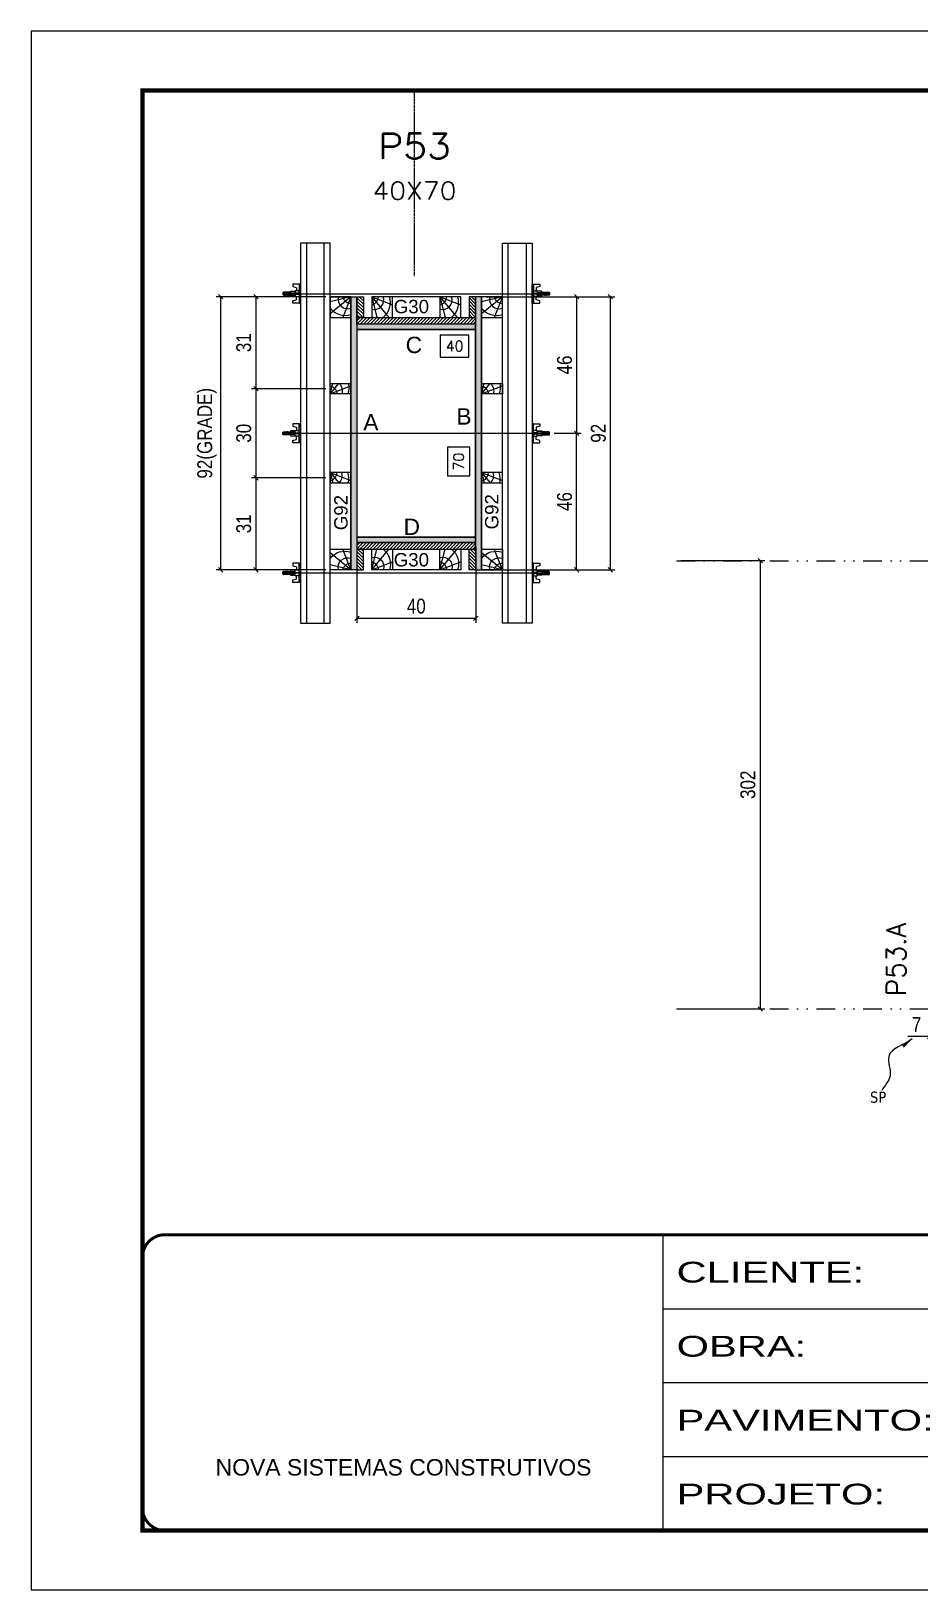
# Model space of a CAD drawing. Extents: x 2102 to 8383, y -13264 to 2718.
# Drawn here: x 6898 to 7496, y -6372 to -5322 of the extents above; entities that cross this region are included whole.
import ezdxf
from ezdxf.enums import TextEntityAlignment as Align

# ---------------------------------------------------------------- set-up
doc = ezdxf.new("R2010")
doc.units = 0
for name, pattern in [('CONTINUO', [0]), ('DASHED', [0.75, 0.5, -0.25]), ('DIVIDE2', [0.625, 0.25, -0.125, 0, -0.125, 0, -0.125]), ('HIDDEN', [0.375, 0.25, -0.125])]:
    doc.linetypes.add(name, pattern=pattern)
for name, color, linetype in [('CHAPA', 1, 'Continuous'), ('COTA', 241, 'Continuous'), ('MEIO_PONT', 93, 'Continuous'), ('Nível', 160, 'Continuous'), ('Painéis', 200, 'Continuous'), ('SARRAFO', 251, 'Continuous'), ('texto', 7, 'Continuous'), ('Texto de Titulo', 7, 'Continuous'), ('Texto Qtd Sarr', 242, 'Continuous'), ('TEXTO_GERAL', 7, 'Continuous')]:
    doc.layers.add(name, color=color, linetype=linetype)
for name, color, linetype, lineweight in [('Folhas', 255, 'Continuous', 9), ('Hachura', 251, 'Continuous', 9), ('Madeira', 126, 'Continuous', 18), ('Perfil Metálico', 224, 'Continuous', 18), ('SARRAFO DE PRESSAO', 251, 'DASHED', 9), ('Texto Seção', 7, 'Continuous', 15)]:
    doc.layers.add(name, color=color, linetype=linetype, lineweight=lineweight)
doc.styles.add('ARIAL', font='arial.ttf')
doc.styles.add('COTA TECNICA', font='techl___.ttf', dxfattribs={"height": 10})
doc.styles.add('COTA TECNICA 2X', font='techl___.ttf', dxfattribs={"height": 10})
doc.styles.add('COTA TECNICA-50', font='techl___.ttf', dxfattribs={"height": 10})
doc.styles.add('REGUA-120', font='ROMANS.shx', dxfattribs={"height": 15})
doc.styles.add('ROMANS', font='romans.shx')
doc.styles.add('SANSSERIF', font='sas_____.pfb')
doc.styles.get("Standard").update_dxf_attribs({"font": 'arial.ttf'})
doc.styles.add('Tecnologia', font='')
doc.styles.get('Tecnologia').set_extended_font_data('Forgotten Futurist')
doc.dimstyles.new('COTA PAINEL-50', dxfattribs={"dimtxt": 10, "dimasz": 3, "dimexe": 3, "dimexo": 3, "dimgap": 3, "dimtad": 1, "dimdec": 1, "dimzin": 12, "dimdsep": 46, "dimtxsty": 'COTA TECNICA-50', "dimblk1": 'OBLIQUE', "dimblk2": 'OBLIQUE', "dimsah": 1, "dimcen": 0.9, "dimclrd": 4, "dimclre": 4, "dimclrt": 240, "dimadec": 1, "dimazin": 3, "dimtfac": 1, "dimtdec": 1, "dimtmove": 0, "dimatfit": 3, "dimfxl": 1, "dimtolj": 1, "dimtzin": 12, "dimarcsym": 0})
doc.dimstyles.new('PAINEL', dxfattribs={"dimtxt": 10, "dimasz": 3, "dimexe": 3, "dimexo": 3, "dimgap": 3, "dimtad": 1, "dimdec": 1, "dimzin": 12, "dimdsep": 46, "dimtxsty": 'COTA TECNICA', "dimblk1": 'OBLIQUE', "dimblk2": 'OBLIQUE', "dimsah": 1, "dimcen": 0.9, "dimclrd": 4, "dimclre": 4, "dimclrt": 240, "dimadec": 1, "dimazin": 3, "dimtfac": 1, "dimtdec": 1, "dimtmove": 0, "dimatfit": 3, "dimfxl": 1, "dimtolj": 1, "dimtzin": 12, "dimarcsym": 0})
doc.dimstyles.new('SECAO PILAR', dxfattribs={"dimtxt": 10, "dimasz": 3, "dimexe": 3, "dimexo": 3, "dimgap": 3, "dimtad": 1, "dimdec": 1, "dimlfac": 0.5, "dimzin": 12, "dimdsep": 46, "dimtxsty": 'COTA TECNICA 2X', "dimblk1": 'OBLIQUE', "dimblk2": 'OBLIQUE', "dimsah": 1, "dimcen": 0.9, "dimclrd": 256, "dimclre": 256, "dimclrt": 256, "dimadec": 1, "dimazin": 3, "dimtfac": 1, "dimtdec": 1, "dimtmove": 0, "dimatfit": 3, "dimfxl": 1, "dimtolj": 1, "dimtzin": 12, "dimarcsym": 0})
doc.dimstyles.new('SECÇÃO 2', dxfattribs={"dimtxt": 7, "dimasz": 6, "dimexe": 0.18, "dimexo": 2, "dimgap": -4, "dimtad": 3, "dimdec": 1, "dimlfac": 0.5, "dimzin": 12, "dimdsep": 46, "dimtxsty": 'ROMANS', "dimblk": 'ARCHTICK', "dimcen": 0.09, "dimse1": 1, "dimse2": 1, "dimsd1": 1, "dimsd2": 1, "dimclrd": 180, "dimclre": 5, "dimclrt": 1, "dimadec": 0, "dimazin": 3, "dimtfac": 1, "dimtdec": 1, "dimtofl": 0, "dimtmove": 0, "dimatfit": 3, "dimldrblk": 'ARCHTICK', "dimfxl": 1, "dimtolj": 1, "dimtzin": 0, "dimarcsym": 0})
doc.dimstyles.get("Standard").update_dxf_attribs({"dimtxt": 0.18, "dimasz": 0.18, "dimexe": 0.18, "dimexo": 0.0625, "dimgap": 0.09, "dimtad": 0, "dimtih": 1, "dimtoh": 1, "dimdec": 4, "dimzin": 0, "dimdsep": 46, "dimtxsty": 'Standard', "dimcen": 0.09, "dimadec": 0, "dimazin": 0, "dimtfac": 1, "dimtdec": 4, "dimtofl": 0, "dimtmove": 0, "dimatfit": 3, "dimfxl": 1, "dimtolj": 1, "dimtzin": 0, "dimarcsym": 0})

# ---------------------------------------------------------------- blocks, each defined once
blk = doc.blocks.new('9999999999')
at = {"color": 30, "linetype": 'CONTINUO'}
for p, q in [((98564.6, 34230.2), (98564.6, 34429.4)), ((98564.6, 34379.6), (99584, 34379.6)), ((98564.6, 34329.8), (99488, 34329.8)), ((98564.6, 34280), (99488, 34280))]:
    blk.add_line(p, q, dxfattribs=at)
at = {"color": 30, "linetype": 'CONTINUO', "const_width": 2}
blk.add_lwpolyline([(99584, 34230.2), (99584, 34414.4, 0.414214), (99569, 34429.4), (98229, 34429.4, 0.414214), (98214, 34414.4), (98214, 34245.2, 0.414214), (98229, 34230.2), (99584, 34230.2)], format="xyb", dxfattribs=at)
at = {"layer": 'Folhas'}
blk.add_lwpolyline([(98139, 34190.2), (99624, 34190.2), (99624, 35240.2), (98139, 35240.2)], close=True, dxfattribs=at)
at = {"layer": 'Folhas', "color": 30, "const_width": 3}
blk.add_lwpolyline([(98214, 34230.2), (99584, 34230.2), (99584, 35200.2), (98214, 35200.2)], close=True, dxfattribs=at)
at = {"color": 7, "linetype": 'Continuous', "ltscale": 5, "style": 'ARIAL'}
blk.add_text('NOVA SISTEMAS CONSTRUTIVOS', height=11.059, dxfattribs=at).set_placement((98263.2, 34267.2))
at = {"layer": 'Folhas', "color": 7, "style": 'Tecnologia', "width": 1.5}
for s, p in [('CLIENTE:', (98573.7, 34397.2)), ('OBRA:', (98573.7, 34347.3)), ('PAVIMENTO:', (98573.7, 34297.5)), ('PROJETO:', (98573.7, 34247.7))]:
    blk.add_text(s, height=14, dxfattribs=at).set_placement(p)
blk = doc.blocks.new('titulo1')
at = {"layer": 'Defpoints', "color": 252, "linetype": 'HIDDEN', "ltscale": 2}
blk.add_line((0, 0), (0, 125), dxfattribs=at)
at = {"layer": 'Defpoints', "style": 'ROMANS', "oblique": 15}
blk.add_attdef('FOLHA', text='', height=10, dxfattribs=at).set_placement((0, 15.6), align=Align.MIDDLE_CENTER)
at = {"layer": 'Texto Qtd Sarr', "color": 3, "style": 'ROMANS', "oblique": 15}
for tag, height, p in [('TITULO', 17, (0, 71.4)), ('SEÇÃO', 12, (0, 41.5))]:
    blk.add_attdef(tag, text='', height=height, dxfattribs=at).set_placement(p, align=Align.MIDDLE_CENTER)
blk = doc.blocks.new('*D446')
at = {"layer": 'COTA', "color": 180, "lineweight": -2, "transparency": 16777216}
for p, q in [((7193.2, -5602.7), (7178.2, -5602.7)), ((7178.2, -5602.7), (7178.2, -5622)), ((7193.2, -5622), (7193.2, -5602.7)), ((7178.2, -5622), (7193.2, -5622))]:
    blk.add_line(p, q, dxfattribs=at)
at = {"layer": 'Defpoints', "color": 0, "transparency": 16777216}
for p in [(7117.2, -5523.3), (7117.2, -5663.3), (7197.2, -5663.3)]:
    blk.add_point(p, dxfattribs=at)
at = {"layer": 'COTA', "color": 1, "transparency": 16777216, "insert": (7185.7, -5612.4), "char_height": 7, "attachment_point": 5, "rotation": 90, "style": 'ROMANS'}
blk.add_mtext('\\A1;70', dxfattribs=at)
blk = doc.blocks.new('_ArchTick')
at = {"color": 0, "linetype": 'ByBlock', "const_width": 0.15}
blk.add_lwpolyline([(-0.5, -0.5), (0.5, 0.5)], dxfattribs=at)
blk = doc.blocks.new('_Oblique')
at = {"color": 0, "linetype": 'ByBlock', "lineweight": -2}
blk.add_line((-0.5, -0.5), (0.5, 0.5), dxfattribs=at)
blk = doc.blocks.new('*D447')
at = {"layer": 'COTA', "lineweight": -2, "transparency": 16777216}
for p, q in [((7204.2, -5501.3), (7290.9, -5501.3)), ((7287.9, -5501.3), (7287.9, -5685.3)), ((7204.2, -5685.3), (7290.9, -5685.3))]:
    blk.add_line(p, q, dxfattribs=at)
at = {"layer": 'Defpoints', "color": 0, "transparency": 16777216}
for p in [(7201.2, -5501.3), (7201.2, -5685.3), (7287.9, -5685.3)]:
    blk.add_point(p, dxfattribs=at)
at = {"layer": 'COTA', "lineweight": -2, "transparency": 16777216, "xscale": 3, "yscale": 3, "zscale": 3}
for p, rotation in [((7287.9, -5501.3), 90), ((7287.9, -5685.3), 270)]:
    blk.add_blockref('_Oblique', p, dxfattribs=dict(at, rotation=rotation))
at = {"layer": 'COTA', "transparency": 16777216, "insert": (7279.9, -5593.3), "char_height": 10, "attachment_point": 5, "rotation": 90, "style": 'COTA TECNICA 2X'}
blk.add_mtext('\\A1;92', dxfattribs=at)
blk = doc.blocks.new('*D448')
at = {"layer": 'COTA', "lineweight": -2, "transparency": 16777216}
for p, q in [((7238.2, -5501.3), (7268.2, -5501.3)), ((7265.2, -5501.3), (7265.2, -5593.3)), ((7250, -5593.3), (7268.2, -5593.3))]:
    blk.add_line(p, q, dxfattribs=at)
at = {"layer": 'Defpoints', "color": 0, "transparency": 16777216}
for p in [(7235.2, -5501.3), (7247, -5593.3), (7265.2, -5593.3)]:
    blk.add_point(p, dxfattribs=at)
at = {"layer": 'COTA', "lineweight": -2, "transparency": 16777216, "xscale": 3, "yscale": 3, "zscale": 3}
for p, rotation in [((7265.2, -5501.3), 90), ((7265.2, -5593.3), 270)]:
    blk.add_blockref('_Oblique', p, dxfattribs=dict(at, rotation=rotation))
at = {"layer": 'COTA', "transparency": 16777216, "insert": (7257.1, -5547.3), "char_height": 10, "attachment_point": 5, "rotation": 90, "style": 'COTA TECNICA 2X'}
blk.add_mtext('\\A1;46', dxfattribs=at)
blk = doc.blocks.new('*D449')
at = {"layer": 'COTA', "lineweight": -2, "transparency": 16777216}
for p, q in [((7250, -5593.3), (7268.2, -5593.3)), ((7265.2, -5685.3), (7265.2, -5593.3)), ((7238.2, -5685.3), (7268.2, -5685.3))]:
    blk.add_line(p, q, dxfattribs=at)
at = {"layer": 'Defpoints', "color": 0, "transparency": 16777216}
for p in [(7247, -5593.3), (7265.2, -5593.3), (7235.2, -5685.3)]:
    blk.add_point(p, dxfattribs=at)
at = {"layer": 'COTA', "lineweight": -2, "transparency": 16777216, "xscale": 3, "yscale": 3, "zscale": 3}
for p, rotation in [((7265.2, -5593.3), 90), ((7265.2, -5685.3), 270)]:
    blk.add_blockref('_Oblique', p, dxfattribs=dict(at, rotation=rotation))
at = {"layer": 'COTA', "transparency": 16777216, "insert": (7257.1, -5639.3), "char_height": 10, "attachment_point": 5, "rotation": 90, "style": 'COTA TECNICA 2X'}
blk.add_mtext('\\A1;46', dxfattribs=at)
blk = doc.blocks.new('*D450')
at = {"layer": 'COTA', "color": 180, "lineweight": -2, "transparency": 16777216}
for p, q in [((7192.7, -5527.1), (7173.3, -5527.1)), ((7173.3, -5527.1), (7173.3, -5542.1)), ((7192.7, -5542.1), (7192.7, -5527.1)), ((7173.3, -5542.1), (7192.7, -5542.1))]:
    blk.add_line(p, q, dxfattribs=at)
at = {"layer": 'Defpoints', "color": 0, "transparency": 16777216}
for p in [(7117.2, -5523.3), (7197.2, -5523.3), (7197.2, -5546.1)]:
    blk.add_point(p, dxfattribs=at)
at = {"layer": 'COTA', "color": 1, "transparency": 16777216, "insert": (7183, -5534.6), "char_height": 7, "attachment_point": 5, "style": 'ROMANS'}
blk.add_mtext('\\A1;40', dxfattribs=at)
blk = doc.blocks.new('PONTALETE')
at = {"layer": 'Madeira'}
for q in [(2.71, 7), (7, 5.76), (7, 1.74)]:
    blk.add_line((0, 0), q, dxfattribs=at)
blk.add_lwpolyline([(0, 0), (7, 0), (7, 7), (0, 7)], close=True, dxfattribs=at)
for centre, radius, start, end in [((2.04, 0.06), 6.23, 37.2818, 109.0913), ((1.09, 0.9), 3.19, 343.603, 109.9847), ((-0.21, -0.78), 3.09, 14.6322, 86.0383)]:
    blk.add_arc(centre, radius, start, end, dxfattribs=at)
blk = doc.blocks.new('*D451')
at = {"layer": 'COTA', "lineweight": -2, "transparency": 16777216}
for p, q in [((7096.2, -5501.3), (7022.4, -5501.3)), ((7025.4, -5501.3), (7025.4, -5685.3)), ((7096.2, -5685.3), (7022.4, -5685.3))]:
    blk.add_line(p, q, dxfattribs=at)
at = {"layer": 'Defpoints', "color": 0, "transparency": 16777216}
for p in [(7099.2, -5501.3), (7025.4, -5685.3), (7099.2, -5685.3)]:
    blk.add_point(p, dxfattribs=at)
at = {"layer": 'COTA', "lineweight": -2, "transparency": 16777216, "xscale": 3, "yscale": 3, "zscale": 3}
for p, rotation in [((7025.4, -5501.3), 90), ((7025.4, -5685.3), 270)]:
    blk.add_blockref('_Oblique', p, dxfattribs=dict(at, rotation=rotation))
at = {"layer": 'COTA', "transparency": 16777216, "insert": (7016.2, -5593.3), "char_height": 10, "attachment_point": 5, "rotation": 90, "style": 'COTA TECNICA 2X'}
blk.add_mtext('\\A1;92(GRADE)', dxfattribs=at)
blk = doc.blocks.new('MEIO PONTALETE')
at = {"layer": 'Madeira'}
for q in [(2.71, 7), (3.5, 2.88), (3.5, 0.87)]:
    blk.add_line((0, 0), q, dxfattribs=at)
blk.add_lwpolyline([(0, 0), (3.5, 0), (3.5, 7), (0, 7)], close=True, dxfattribs=at)
for centre, radius, start, end in [((2.04, 0.06), 6.23, 76.4499, 109.0913), ((1.09, 0.9), 3.19, 40.9063, 109.9847), ((-0.21, -0.78), 3.09, 14.6322, 86.0383)]:
    blk.add_arc(centre, radius, start, end, dxfattribs=at)
blk = doc.blocks.new('*D452')
at = {"layer": 'COTA', "lineweight": -2, "transparency": 16777216}
for p, q in [((7096.2, -5623.3), (7046.2, -5623.3)), ((7049.2, -5623.3), (7049.2, -5685.3)), ((7096.2, -5685.3), (7046.2, -5685.3))]:
    blk.add_line(p, q, dxfattribs=at)
at = {"layer": 'Defpoints', "color": 0, "transparency": 16777216}
for p in [(7099.2, -5623.3), (7049.2, -5685.3), (7099.2, -5685.3)]:
    blk.add_point(p, dxfattribs=at)
at = {"layer": 'COTA', "lineweight": -2, "transparency": 16777216, "xscale": 3, "yscale": 3, "zscale": 3}
for p, rotation in [((7049.2, -5623.3), 90), ((7049.2, -5685.3), 270)]:
    blk.add_blockref('_Oblique', p, dxfattribs=dict(at, rotation=rotation))
at = {"layer": 'COTA', "transparency": 16777216, "insert": (7041, -5654.3), "char_height": 10, "attachment_point": 5, "rotation": 90, "style": 'COTA TECNICA 2X'}
blk.add_mtext('\\A1;31', dxfattribs=at)
blk = doc.blocks.new('C')
at = {"layer": 'Hachura', "color": 0}
for p, q in [((0, 3.22), (0, -3.22)), ((0.45, 3.22), (0, 3.22)), ((0.46, 3.16), (0, 3.16)), ((0.46, 3.05), (0, 3.05)), ((0.46, 2.88), (0, 2.88)), ((0, 2.75), (0, -1.16)), ((0.46, 2.65), (0, 2.65)), ((0.46, 2.23), (0, 2.23)), ((0.46, 1.51), (0, 1.51)), ((0.39, 0.49), (0.17, 0.49)), ((0.45, -3.23), (0.45, 3.22)), ((0.45, 3.22), (2.58, 3.22)), ((1.74, 0.97), (0.45, 0.97)), ((1.45, 0.1), (0.45, 0.1)), ((1.35, 1.94), (1.35, 0.96)), ((2.58, 2.39), (1.47, 2.09)), ((1.74, -0.97), (1.74, 0.97)), ((1.74, 0.97), (1.74, 0.84)), ((1.74, 0.97), (1.74, 0.84)), ((1.74, 0.84), (3.35, 0.84)), ((3.35, 0.45), (1.74, 0.45)), ((2.58, 3.22), (2.58, 2.39)), ((3.32, 0.84), (3.32, -0.84)), ((3.35, 0.84), (3.35, -0.84)), ((3.68, 0.45), (3.35, 0.45)), ((3.84, -0.52), (3.35, 0.45)), ((3.35, 0.06), (3.67, -0.57)), ((3.68, 0.45), (4.16, -0.52)), ((3.72, 0.5), (4.25, -0.57)), ((4.37, -0.55), (3.83, 0.53)), ((4.15, 0.45), (3.93, 0.45)), ((4.42, -0.52), (3.93, 0.45)), ((4.15, 0.45), (4.26, 0.45)), ((4.26, 0.45), (4.74, -0.52)), ((4.3, 0.5), (4.83, -0.57)), ((4.95, -0.55), (4.41, 0.53)), ((4.51, 0.45), (4.84, 0.45)), ((5, -0.52), (4.51, 0.45)), ((4.84, 0.45), (5.32, -0.52)), ((4.88, 0.5), (5.41, -0.57)), ((5.53, -0.55), (4.99, 0.53)), ((5.58, -0.52), (5.09, 0.45)), ((5.42, 0.45), (5.09, 0.45)), ((5.58, -0.52), (5.09, 0.45)), ((5.42, 0.45), (5.74, -0.19)), ((5.46, 0.5), (5.74, -0.07)), ((5.74, 0.19), (5.57, 0.53)), ((5.74, 0.32), (5.68, 0.45)), ((5.68, 0.45), (5.74, 0.45)), ((5.74, 0.45), (5.9, 0.29)), ((5.74, 0.45), (5.74, -0.52)), ((5.9, -0.36), (5.9, 0.29)), ((0.45, 0), (0, 0)), ((0.46, -1.52), (0, -1.52)), ((0.46, -2.23), (0, -2.23)), ((0.46, -2.65), (0, -2.65)), ((0.46, -2.88), (0, -2.88)), ((0.46, -3.05), (0, -3.05)), ((0.46, -3.16), (0, -3.16)), ((0, -3.22), (2.57, -3.22)), ((0.08, -0.48), (0.29, -0.48)), ((0.29, -0.48), (0.4, -0.48)), ((0.45, 0), (0.45, -0.97)), ((0.45, -0.16), (1.45, -0.16)), ((0.45, -0.65), (0.45, -0.32)), ((0.45, -3.23), (0.45, -0.65)), ((0.45, -0.97), (1.74, -0.97)), ((1.35, -1.94), (1.35, -0.97)), ((2.58, -2.39), (1.47, -2.1)), ((3.35, -0.32), (1.74, -0.32)), ((3.35, -0.84), (1.74, -0.84)), ((2.58, -3.23), (2.58, -2.39)), ((3.35, -0.07), (3.58, -0.52)), ((3.35, -0.52), (3.58, -0.52)), ((3.84, -0.52), (4.16, -0.52)), ((4.42, -0.52), (4.74, -0.52)), ((4.63, -0.52), (4.74, -0.52)), ((5, -0.52), (5.32, -0.52)), ((5.58, -0.52), (5.74, -0.52)), ((5.74, -0.52), (5.9, -0.36)), ((5.74, -0.52), (5.74, -0.52))]:
    blk.add_line(p, q, dxfattribs=at)
for centre, radius, start, end in [((1.52, 1.94), 0.161, 104.7436, 180), ((1.44, -0.03), 0.129, 272.695, 87.305), ((3.81, 0.39), 0.143, 25.5688, 154.4312), ((4.39, 0.39), 0.143, 25.5688, 154.4312), ((4.97, 0.39), 0.143, 25.5688, 154.4312), ((5.55, 0.39), 0.143, 25.5688, 154.4312), ((0.17, -0.37), 0.174, 221.744, 317.8592), ((1.52, -1.94), 0.161, 180, 255.2564), ((3.71, -0.4), 0.174, 222.1408, 318.256), ((4.29, -0.4), 0.174, 222.1408, 318.256), ((4.87, -0.4), 0.174, 222.1408, 318.256), ((5.45, -0.4), 0.174, 222.1408, 318.256), ((5.61, -0.4), 0.174, 317.8592, 318.256)]:
    blk.add_arc(centre, radius, start, end, dxfattribs=at)
blk = doc.blocks.new('*D477')
at = {"layer": 'COTA', "lineweight": -2, "transparency": 16777216}
for p, q in [((7096.2, -5501.3), (7046.2, -5501.3)), ((7049.2, -5501.3), (7049.2, -5563.3)), ((7096.2, -5563.3), (7046.2, -5563.3))]:
    blk.add_line(p, q, dxfattribs=at)
at = {"layer": 'Defpoints', "color": 0, "transparency": 16777216}
for p in [(7099.2, -5501.3), (7049.2, -5563.3), (7099.2, -5563.3)]:
    blk.add_point(p, dxfattribs=at)
at = {"layer": 'COTA', "lineweight": -2, "transparency": 16777216, "xscale": 3, "yscale": 3, "zscale": 3}
for p, rotation in [((7049.2, -5501.3), 90), ((7049.2, -5563.3), 270)]:
    blk.add_blockref('_Oblique', p, dxfattribs=dict(at, rotation=rotation))
at = {"layer": 'COTA', "transparency": 16777216, "insert": (7041, -5532.3), "char_height": 10, "attachment_point": 5, "rotation": 90, "style": 'COTA TECNICA 2X'}
blk.add_mtext('\\A1;31', dxfattribs=at)
blk = doc.blocks.new('*D478')
at = {"layer": 'COTA', "lineweight": -2, "transparency": 16777216}
for p, q in [((7096.2, -5563.3), (7046.2, -5563.3)), ((7049.2, -5563.3), (7049.2, -5623.3)), ((7096.2, -5623.3), (7046.2, -5623.3))]:
    blk.add_line(p, q, dxfattribs=at)
at = {"layer": 'Defpoints', "color": 0, "transparency": 16777216}
for p in [(7099.2, -5563.3), (7049.2, -5623.3), (7099.2, -5623.3)]:
    blk.add_point(p, dxfattribs=at)
at = {"layer": 'COTA', "lineweight": -2, "transparency": 16777216, "xscale": 3, "yscale": 3, "zscale": 3}
for p, rotation in [((7049.2, -5563.3), 90), ((7049.2, -5623.3), 270)]:
    blk.add_blockref('_Oblique', p, dxfattribs=dict(at, rotation=rotation))
at = {"layer": 'COTA', "transparency": 16777216, "insert": (7041, -5593.3), "char_height": 10, "attachment_point": 5, "rotation": 90, "style": 'COTA TECNICA 2X'}
blk.add_mtext('\\A1;30', dxfattribs=at)
blk = doc.blocks.new('*D1176')
at = {"layer": 'COTA', "lineweight": -2, "transparency": 16777216}
for p, q in [((7117.2, -5669.9), (7117.2, -5720.9)), ((7197.2, -5669.9), (7197.2, -5720.9)), ((7117.2, -5717.9), (7197.2, -5717.9))]:
    blk.add_line(p, q, dxfattribs=at)
at = {"layer": 'Defpoints', "color": 0, "transparency": 16777216}
for p in [(7117.2, -5666.9), (7197.2, -5666.9), (7197.2, -5717.9)]:
    blk.add_point(p, dxfattribs=at)
at = {"layer": 'COTA', "lineweight": -2, "transparency": 16777216, "xscale": 3, "yscale": 3, "zscale": 3, "rotation": 180}
blk.add_blockref('_Oblique', (7117.2, -5717.9), dxfattribs=at)
at = {"layer": 'COTA', "lineweight": -2, "transparency": 16777216, "xscale": 3, "yscale": 3, "zscale": 3}
blk.add_blockref('_Oblique', (7197.2, -5717.9), dxfattribs=at)
at = {"layer": 'COTA', "transparency": 16777216, "insert": (7157.2, -5709.8), "char_height": 10, "attachment_point": 5, "style": 'COTA TECNICA 2X'}
blk.add_mtext('\\A1;40', dxfattribs=at)
blk = doc.blocks.new('*D1177')
at = {"layer": 'COTA', "color": 4, "linetype": 'ByBlock', "lineweight": -2, "transparency": 16777216}
for p, q in [((7335.4, -5679.1), (7391.9, -5679.1)), ((7388.9, -5679.1), (7388.9, -5981.1)), ((7335.4, -5981.1), (7391.9, -5981.1))]:
    blk.add_line(p, q, dxfattribs=at)
at = {"layer": 'Defpoints', "color": 0, "linetype": 'ByBlock', "transparency": 16777216}
for p in [(7332.4, -5679.1), (7332.4, -5981.1), (7388.9, -5981.1)]:
    blk.add_point(p, dxfattribs=at)
at = {"layer": 'COTA', "color": 4, "linetype": 'ByBlock', "lineweight": -2, "transparency": 16777216, "xscale": 3, "yscale": 3, "zscale": 3}
for p, rotation in [((7388.9, -5679.1), 90), ((7388.9, -5981.1), 270)]:
    blk.add_blockref('_Oblique', p, dxfattribs=dict(at, rotation=rotation))
at = {"layer": 'COTA', "color": 240, "linetype": 'ByBlock', "transparency": 16777216, "insert": (7380.6, -5830.1), "char_height": 10, "attachment_point": 5, "rotation": 90, "style": 'COTA TECNICA'}
blk.add_mtext('\\A1;302', dxfattribs=at)
blk = doc.blocks.new('*D480')
at = {"layer": 'COTA', "color": 4, "lineweight": -2, "transparency": 16777216}
for p, q in [((7503, -5984.1), (7503, -6002.7)), ((7510, -5982.1), (7510, -6002.7)), ((7503, -5999.7), (7488.3, -5999.7)), ((7510, -5999.7), (7503, -5999.7))]:
    blk.add_line(p, q, dxfattribs=at)
at = {"layer": 'Defpoints', "color": 0, "transparency": 16777216}
for p in [(7503, -5981.1), (7510, -5979.1), (7503, -5999.7)]:
    blk.add_point(p, dxfattribs=at)
at = {"layer": 'COTA', "color": 4, "lineweight": -2, "transparency": 16777216, "xscale": 3, "yscale": 3, "zscale": 3, "rotation": 180}
blk.add_blockref('_Oblique', (7503, -5999.7), dxfattribs=at)
at = {"layer": 'COTA', "color": 4, "lineweight": -2, "transparency": 16777216, "xscale": 3, "yscale": 3, "zscale": 3}
blk.add_blockref('_Oblique', (7510, -5999.7), dxfattribs=at)
at = {"layer": 'COTA', "color": 240, "transparency": 16777216, "insert": (7494.2, -5991.6), "char_height": 10, "attachment_point": 5, "style": 'COTA TECNICA-50'}
blk.add_mtext('\\A1;7', dxfattribs=at)

msp = doc.modelspace()

# ---------------------------------------------------------------- hatches: boundary and pattern name
at = {"layer": 'Hachura'}
h = msp.add_hatch(color=256, dxfattribs=at)
h.dxf.hatch_style = 1
h.paths.add_polyline_path([(7117.17, -5685.3), (7113.17, -5685.3), (7113.17, -5501.3), (7117.17, -5501.3)])
h = msp.add_hatch(color=256, dxfattribs=at)
h.dxf.hatch_style = 1
h.paths.add_polyline_path([(7117.17, -5685.3), (7113.17, -5685.3), (7113.17, -5501.3), (7117.17, -5501.3)])
h = msp.add_hatch(dxfattribs=at)
h.set_pattern_fill('ANSI31', color=256, scale=0.5, angle=90, style=0)
h.set_pattern_definition([(135, (-15774.2431, 3622.655), (-1.12253202, -1.12253202), [])])
h.paths.add_polyline_path([(7117.17, -5515.3), (7121.57, -5515.3), (7121.57, -5501.3), (7117.17, -5501.3)])
h = msp.add_hatch(dxfattribs=at)
h.set_pattern_fill('ANSI31', color=256, scale=0.5, angle=90, style=0)
h.set_pattern_definition([(135, (-15732.2431, 3622.655), (-1.12253202, -1.12253202), [])])
h.paths.add_polyline_path([(7197.17, -5515.3), (7192.77, -5515.3), (7192.77, -5501.3), (7197.17, -5501.3)])
h = msp.add_hatch(color=256, dxfattribs=at)
h.dxf.hatch_style = 1
h.paths.add_polyline_path([(7197.17, -5685.3), (7201.17, -5685.3), (7201.17, -5501.3), (7197.17, -5501.3)])
h = msp.add_hatch(color=256, dxfattribs=at)
h.dxf.hatch_style = 1
h.paths.add_polyline_path([(7197.17, -5685.3), (7201.17, -5685.3), (7201.17, -5501.3), (7197.17, -5501.3)])
h = msp.add_hatch(dxfattribs=at)
h.set_pattern_fill('ANSI31', color=256, scale=0.5, style=0)
h.set_pattern_definition([(45, (16291.1169, 17409.7113), (-1.12253202, 1.12253202), [])])
h.paths.add_polyline_path([(7197.17, -5519.7), (7197.17, -5515.3), (7117.17, -5515.3), (7117.17, -5519.7)])
h = msp.add_hatch(color=256, dxfattribs=at)
h.dxf.hatch_style = 1
h.paths.add_polyline_path([(7117.17, -5519.7), (7117.17, -5523.3), (7197.17, -5523.3), (7197.17, -5519.7)])
h = msp.add_hatch(color=256, dxfattribs=at)
h.dxf.hatch_style = 1
h.paths.add_polyline_path([(7117.17, -5519.7), (7117.17, -5523.3), (7197.17, -5523.3), (7197.17, -5519.7)])
h = msp.add_hatch(color=256, dxfattribs=at)
h.dxf.hatch_style = 1
h.paths.add_polyline_path([(7117.17, -5663.3), (7117.17, -5666.9), (7197.17, -5666.9), (7197.17, -5663.3)])
h = msp.add_hatch(color=256, dxfattribs=at)
h.dxf.hatch_style = 1
h.paths.add_polyline_path([(7117.17, -5663.3), (7117.17, -5666.9), (7197.17, -5666.9), (7197.17, -5663.3)])
h = msp.add_hatch(dxfattribs=at)
h.set_pattern_fill('ANSI31', color=256, scale=0.5, style=0)
h.set_pattern_definition([(45, (16291.1169, 17435.7113), (-1.12253202, 1.12253202), [])])
h.paths.add_polyline_path([(7197.17, -5666.9), (7197.17, -5671.3), (7117.17, -5671.3), (7117.17, -5666.9)])
h = msp.add_hatch(dxfattribs=at)
h.set_pattern_fill('ANSI31', color=256, scale=0.5, angle=90, style=0)
h.set_pattern_definition([(135, (-15774.2431, 3817.655), (-1.12253202, -1.12253202), [])])
h.paths.add_polyline_path([(7117.17, -5671.3), (7121.57, -5671.3), (7121.57, -5685.3), (7117.17, -5685.3)])
h = msp.add_hatch(dxfattribs=at)
h.set_pattern_fill('ANSI31', color=256, scale=0.5, angle=90, style=0)
h.set_pattern_definition([(135, (-15732.2431, 3817.655), (-1.12253202, -1.12253202), [])])
h.paths.add_polyline_path([(7197.17, -5671.3), (7192.77, -5671.3), (7192.77, -5685.3), (7197.17, -5685.3)])

# ---------------------------------------------------------------- linework, layer by layer
at = {"layer": 'CHAPA'}
for points in [[(7117.17, -5685.3), (7113.17, -5685.3), (7113.17, -5501.3), (7117.17, -5501.3)], [(7117.17, -5685.3), (7113.17, -5685.3), (7113.17, -5501.3), (7117.17, -5501.3)], [(7197.17, -5685.3), (7201.17, -5685.3), (7201.17, -5501.3), (7197.17, -5501.3)], [(7197.17, -5685.3), (7201.17, -5685.3), (7201.17, -5501.3), (7197.17, -5501.3)], [(7117.17, -5519.7), (7117.17, -5523.3), (7197.17, -5523.3), (7197.17, -5519.7)], [(7117.17, -5519.7), (7117.17, -5523.3), (7197.17, -5523.3), (7197.17, -5519.7)], [(7117.17, -5663.3), (7117.17, -5666.9), (7197.17, -5666.9), (7197.17, -5663.3)], [(7117.17, -5663.3), (7117.17, -5666.9), (7197.17, -5666.9), (7197.17, -5663.3)]]:
    msp.add_lwpolyline(points, close=True, dxfattribs=at)
at = {"layer": 'Hachura'}
for p, q in [((7068.36, -5499.3), (7242.17, -5499.29)), ((7068.36, -5593.3), (7242.17, -5593.31)), ((7068.36, -5687.3), (7242.17, -5687.31))]:
    msp.add_line(p, q, dxfattribs=at)
at = {"layer": 'Madeira'}
for points in [[(7113.17, -5685.3), (7099.17, -5685.3), (7099.17, -5501.3), (7113.17, -5501.3)], [(7127.17, -5501.3), (7127.17, -5515.3), (7187.16, -5515.3), (7187.16, -5501.3)], [(7201.17, -5685.3), (7215.17, -5685.3), (7215.17, -5501.3), (7201.17, -5501.3)], [(7127.17, -5685.3), (7127.17, -5671.3), (7187.16, -5671.3), (7187.16, -5685.3)]]:
    msp.add_lwpolyline(points, close=True, dxfattribs=at)
at = {"layer": 'Nível', "color": 4, "linetype": 'DIVIDE2', "ltscale": 50}
for p, q in [((7332.44, -5679.14), (8342.78, -5679.14)), ((7332.44, -5981.14), (8342.78, -5981.14))]:
    msp.add_line(p, q, dxfattribs=at)
at = {"layer": 'Painéis'}
msp.add_lwpolyline([(7197.17, -5523.3), (7117.17, -5523.3), (7117.17, -5663.3), (7197.17, -5663.3)], close=True, dxfattribs=at)
at = {"layer": 'Perfil Metálico'}
for points in [[(7079.17, -5721.3), (7099.17, -5721.3), (7099.17, -5465.3), (7079.17, -5465.3)], [(7095.17, -5465.3), (7083.17, -5465.3), (7083.17, -5721.3), (7095.17, -5721.3)], [(7235.17, -5721.3), (7215.17, -5721.3), (7215.17, -5465.3), (7235.17, -5465.3)], [(7219.17, -5465.3), (7231.17, -5465.3), (7231.17, -5721.3), (7219.17, -5721.3)]]:
    msp.add_lwpolyline(points, close=True, dxfattribs=at)
at = {"layer": 'SARRAFO'}
for points in [[(7121.57, -5501.3), (7121.57, -5515.3), (7117.17, -5515.3), (7117.17, -5501.3)], [(7192.77, -5501.3), (7192.77, -5515.3), (7197.17, -5515.3), (7197.17, -5501.3)], [(7117.17, -5515.3), (7197.17, -5515.3), (7197.17, -5519.7), (7117.17, -5519.7)], [(7117.17, -5671.3), (7197.17, -5671.3), (7197.17, -5666.9), (7117.17, -5666.9)], [(7121.57, -5685.3), (7121.57, -5671.3), (7117.17, -5671.3), (7117.17, -5685.3)], [(7192.77, -5685.3), (7192.77, -5671.3), (7197.17, -5671.3), (7197.17, -5685.3)]]:
    msp.add_lwpolyline(points, close=True, dxfattribs=at)

# ---------------------------------------------------------------- block references
at = {"layer": 'Hachura', "linetype": 'Continuous', "yscale": 2, "zscale": 2, "rotation": 180}
for p, xscale in [((7079.17, -5499.3), 2), ((7235.17, -5499.3), -2)]:
    msp.add_blockref('C', p, dxfattribs=dict(at, xscale=xscale))
at = {"layer": 'Hachura', "linetype": 'Continuous', "yscale": 2, "zscale": 2}
for p, xscale in [((7079.17, -5593.3), -2), ((7235.17, -5593.3), 2), ((7079.17, -5687.3), -2), ((7235.17, -5687.3), 2)]:
    msp.add_blockref('C', p, dxfattribs=dict(at, xscale=xscale))
at = {"layer": 'MEIO_PONT'}
for name, p, xscale, yscale, zscale, rotation in [('PONTALETE', (7113.17, -5501.3), 2, 2, 2, 180), ('PONTALETE', (7127.17, -5501.3), 2, 2, 2, 270), ('PONTALETE', (7173.16, -5501.3), 2, 2, 2, 270), ('PONTALETE', (7215.17, -5501.3), 2, 2, 2, 180), ('MEIO PONTALETE', (7099.17, -5566.8), -1.999999997962732, 1.999999997962732, 1.999999997962732, 270), ('MEIO PONTALETE', (7201.17, -5566.8), -1.999999997962732, 1.999999997962732, 1.999999997962732, 270), ('MEIO PONTALETE', (7099.17, -5619.8), 1.999999997962732, 1.999999997962732, 1.999999997962732, 270), ('MEIO PONTALETE', (7201.17, -5619.8), 1.999999997962732, 1.999999997962732, 1.999999997962732, 270), ('PONTALETE', (7127.17, -5685.3), -2, 2, 2, 270), ('PONTALETE', (7173.16, -5685.3), -2, 2, 2, 270)]:
    msp.add_blockref(name, p, dxfattribs=dict(at, xscale=xscale, yscale=yscale, zscale=zscale, rotation=rotation))
at = {"layer": 'MEIO_PONT', "xscale": -2, "yscale": 2, "zscale": 2}
for p in [(7113.17, -5685.3), (7215.17, -5685.3)]:
    msp.add_blockref('PONTALETE', p, dxfattribs=at)
at = {"layer": 'SARRAFO DE PRESSAO', "color": 6, "linetype": 'ByBlock'}
msp.add_blockref('9999999999', (-91241.19, -40562.63), dxfattribs=at)
at = {"layer": 'Texto Seção'}
ref = msp.add_blockref('titulo1', (7155.99, -5487.42), dxfattribs=at)
ref.add_attrib('TITULO', 'P53', dxfattribs={"layer": 'Texto de Titulo', "color": 7, "height": 17, "style": 'ROMANS', "width": 1.1}).set_placement((7155.99, -5399.92), align=Align.MIDDLE_CENTER)
ref.add_attrib('SEÇÃO', '40X70', dxfattribs={"layer": 'Texto de Titulo', "color": 7, "height": 12, "style": 'ROMANS', "width": 1.1}).set_placement((7155.99, -5429.92), align=Align.MIDDLE_CENTER)

# ---------------------------------------------------------------- texts
at = {"layer": 'texto', "color": 0, "insert": (7468.27, -6040.63), "char_height": 7.5, "attachment_point": 5}
msp.add_mtext('{\\fTahoma|b0|i0|c0|p34;\\C4;SP}', dxfattribs=at)
at = {"layer": 'Texto Seção', "style": 'REGUA-120'}
msp.add_text('P53.A', height=13, rotation=90, dxfattribs=at).set_placement((7486.98, -5972.5))
at = {"layer": 'TEXTO_GERAL', "style": 'ARIAL'}
for s, p in [('C', (7155.57, -5533.79)), ('A', (7126.62, -5585.85)), ('B', (7189.34, -5581.94)), ('D', (7154.17, -5656.3))]:
    msp.add_text(s, height=11, dxfattribs=at).set_placement(p, align=Align.MIDDLE_CENTER)
at = {"layer": 'TEXTO_GERAL', "color": 0, "linetype": 'Continuous', "style": 'SANSSERIF'}
for p in [(7106.44, -5658.63), (7208, -5658.08)]:
    msp.add_text('G92', height=9, rotation=90, dxfattribs=at).set_placement(p, align=Align.MIDDLE_LEFT)
at = {"layer": 'TEXTO_GERAL', "color": 0, "linetype": 'Continuous', "char_height": 9, "width": 285.3299, "style": 'SANSSERIF'}
for insert, attachment_point in [((7142.02, -5503.44), 1), ((7142.02, -5683.15), 7)]:
    msp.add_mtext('G30', dxfattribs=dict(at, insert=insert, attachment_point=attachment_point))

# ---------------------------------------------------------------- dimensions: what is measured, and where the dimension line sits
at = {"layer": 'COTA'}
dim = msp.add_linear_dim(base=(7025.39, -5685.3), p1=(7099.17, -5501.3), p2=(7099.17, -5685.3), angle=270, text='<>(GRADE)', dimstyle='SECAO PILAR', dxfattribs=at)
dim.commit()
dim.dimension.update_dxf_attribs({"geometry": '*D451', "text_midpoint": (7016.17, -5593.3)})
for base, p1, p2, angle, dimstyle, picture, middle in [((7049.23, -5563.3), (7099.17, -5501.3), (7099.17, -5563.3), 270, 'SECAO PILAR', '*D477', (7041.01, -5532.3)), ((7287.94, -5685.3), (7201.17, -5501.3), (7201.17, -5685.3), 270, 'SECAO PILAR', '*D447', (7279.85, -5593.3)), ((7265.17, -5593.3), (7235.17, -5501.3), (7246.97, -5593.3), 270, 'SECAO PILAR', '*D448', (7257.07, -5547.3)), ((7049.23, -5623.3), (7099.17, -5563.3), (7099.17, -5623.3), 270, 'SECAO PILAR', '*D478', (7041.01, -5593.3)), ((7265.17, -5593.3), (7235.17, -5685.3), (7246.97, -5593.3), 90, 'SECAO PILAR', '*D449', (7257.07, -5639.3)), ((7049.23, -5685.3), (7099.17, -5623.3), (7099.17, -5685.3), 270, 'SECAO PILAR', '*D452', (7041.01, -5654.3)), ((7503.05, -5999.65), (7510.05, -5979.14), (7503.05, -5981.14), 180, 'COTA PAINEL-50', '*D480', (7494.18, -5991.58))]:
    dim = msp.add_linear_dim(base=base, p1=p1, p2=p2, angle=angle, dimstyle=dimstyle, dxfattribs=at)
    dim.commit()
    dim.dimension.update_dxf_attribs({"geometry": picture, "text_midpoint": middle})
dim = msp.add_linear_dim(base=(7197.17, -5663.3), p1=(7117.17, -5523.3), p2=(7117.17, -5663.3), angle=270, dimstyle='SECÇÃO 2', dxfattribs=at)
dim.commit()
dim.dimension.update_dxf_attribs({"geometry": '*D446', "text_midpoint": (7197.17, -5612.37), "dimtype": 160})
dim = msp.add_linear_dim(base=(7197.17, -5546.09), p1=(7117.17, -5523.3), p2=(7197.17, -5523.3), dimstyle='SECÇÃO 2', dxfattribs=at)
dim.commit()
dim.dimension.update_dxf_attribs({"geometry": '*D450', "text_midpoint": (7183, -5546.09), "dimtype": 160})
dim = msp.add_linear_dim(base=(7197.17, -5717.93), p1=(7117.17, -5666.9), p2=(7197.17, -5666.9), dimstyle='SECAO PILAR', dxfattribs=at)
dim.commit()
dim.dimension.update_dxf_attribs({"geometry": '*D1176', "text_midpoint": (7157.17, -5709.83)})
at = {"layer": 'COTA', "linetype": 'ByBlock'}
dim = msp.add_linear_dim(base=(7388.86, -5981.14), p1=(7332.44, -5679.14), p2=(7332.44, -5981.14), angle=90, dimstyle='PAINEL', dxfattribs=at)
dim.commit()
dim.dimension.update_dxf_attribs({"geometry": '*D1177', "text_midpoint": (7380.64, -5830.14)})

# ---------------------------------------------------------------- leaders
at = {"layer": 'COTA', "path_type": 1}
msp.add_leader([(7491.22, -6001.32), (7475.43, -6013.16), (7476.36, -6026.16), (7470.81, -6035.94)], dimstyle='Standard', override={"dimasz": 8}, dxfattribs=at)

doc.saveas('drawing.dxf')
